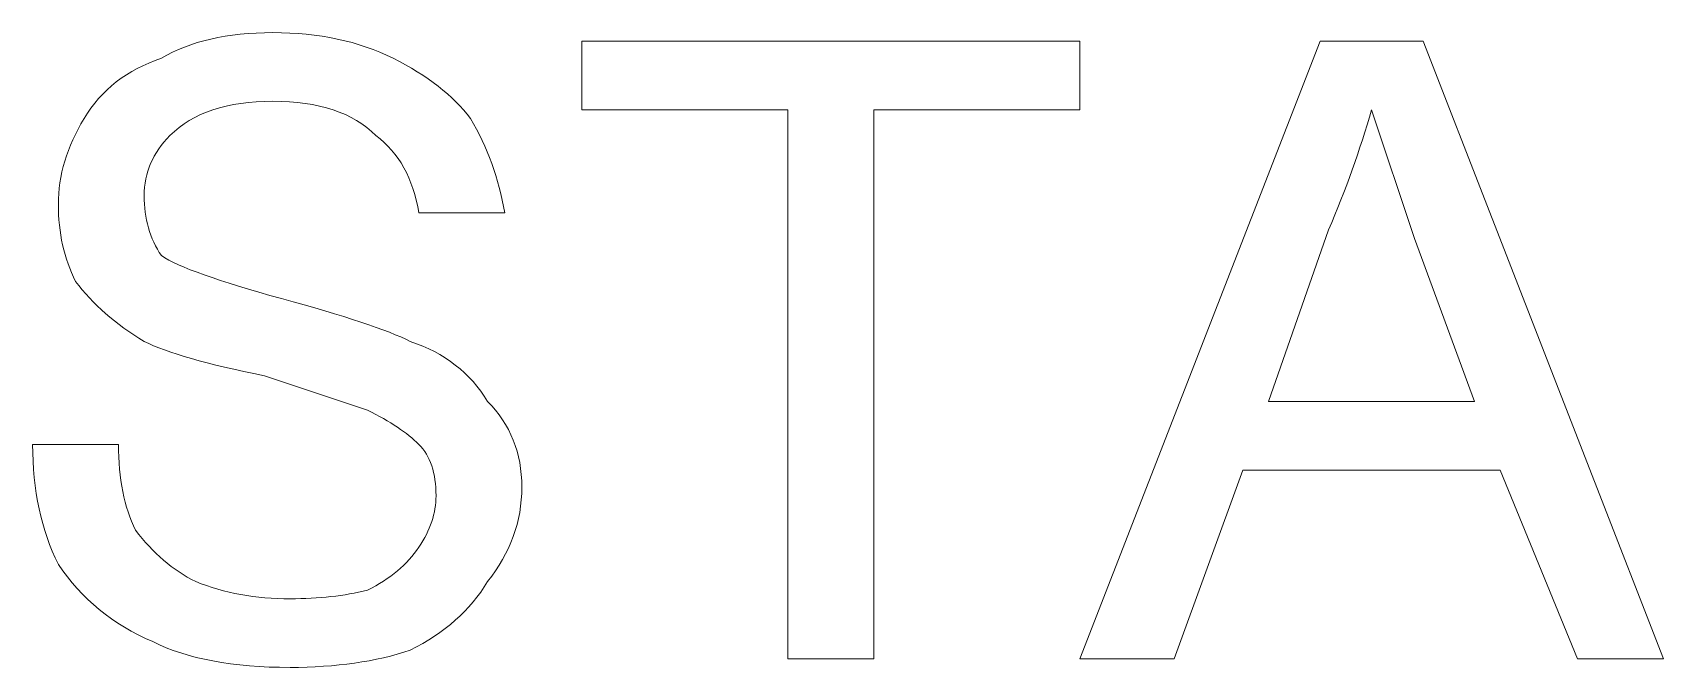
# Model space of a CAD drawing. Extents: x -194 to 239, y -574 to -265.
# Drawn here: x -87.427 to -85.758, y -317.623 to -316.973 of the extents above; entities that cross this region are included whole.
import ezdxf

# ---------------------------------------------------------------- set-up
doc = ezdxf.new("R2010")
doc.units = 0
doc.header["$LTSCALE"] = 0.5
doc.layers.add('VISIBLE', color=7, linetype='CONTINUOUS', lineweight=0)

msp = doc.modelspace()

# ---------------------------------------------------------------- linework, layer by layer
at = {"layer": 'VISIBLE', "color": 7, "lineweight": 5}
for p, q in [((-87.25159, -316.98095), (-87.24456, -316.9792)), ((-87.24456, -316.9792), (-87.23732, -316.97765)), ((-87.23732, -316.97765), (-87.22987, -316.97631)), ((-87.22987, -316.97631), (-87.22222, -316.97518)), ((-87.22222, -316.97518), (-87.21436, -316.97425)), ((-87.21436, -316.97425), (-87.20629, -316.97353)), ((-87.20629, -316.97353), (-87.19802, -316.97302)), ((-87.19802, -316.97302), (-87.18955, -316.97271)), ((-87.18955, -316.97271), (-87.18087, -316.97261)), ((-87.18087, -316.97261), (-87.17215, -316.97271)), ((-87.17215, -316.97271), (-87.16357, -316.97302)), ((-87.16357, -316.97302), (-87.15513, -316.97353)), ((-87.15513, -316.97353), (-87.14683, -316.97425)), ((-87.14683, -316.97425), (-87.13866, -316.97518)), ((-87.13866, -316.97518), (-87.13063, -316.97631)), ((-87.13063, -316.97631), (-87.12274, -316.97765)), ((-87.12274, -316.97765), (-87.11498, -316.9792)), ((-87.11498, -316.9792), (-87.10736, -316.98095)), ((-87.29507, -316.99896), (-87.28947, -316.99577)), ((-87.28947, -316.99577), (-87.28368, -316.99278)), ((-87.28368, -316.99278), (-87.27767, -316.99)), ((-87.27767, -316.99), (-87.27146, -316.98743)), ((-87.27146, -316.98743), (-87.26504, -316.98506)), ((-87.26504, -316.98506), (-87.25842, -316.9829)), ((-87.25842, -316.9829), (-87.25159, -316.98095)), ((-87.10736, -316.98095), (-87.09988, -316.9829)), ((-87.09988, -316.9829), (-87.09254, -316.98506)), ((-87.09254, -316.98506), (-87.08533, -316.98743)), ((-87.08533, -316.98743), (-87.07826, -316.99)), ((-87.07826, -316.99), (-87.07133, -316.99278)), ((-87.07133, -316.99278), (-87.06454, -316.99577)), ((-87.06454, -316.99577), (-87.05788, -316.99896)), ((-86.86461, -316.98139), (-86.3551, -316.98139)), ((-86.86461, -317.05167), (-86.86461, -316.98139)), ((-86.3551, -316.98139), (-86.3551, -317.05167)), ((-86.3551, -317.61389), (-86.10913, -316.98139)), ((-86.10913, -316.98139), (-86.00371, -316.98139)), ((-86.00371, -316.98139), (-85.75773, -317.61389)), ((-87.33089, -317.01584), (-87.32544, -317.01252)), ((-87.32544, -317.01252), (-87.31978, -317.00939)), ((-87.31978, -317.00939), (-87.31391, -317.00648)), ((-87.31391, -317.00648), (-87.30783, -317.00377)), ((-87.30783, -317.00377), (-87.30155, -317.00126)), ((-87.30155, -317.00126), (-87.29507, -316.99896)), ((-87.05788, -316.99896), (-87.05139, -317.00229)), ((-87.05139, -317.00229), (-87.04511, -317.00569)), ((-87.04511, -317.00569), (-87.03904, -317.00915)), ((-87.03904, -317.00915), (-87.03317, -317.01269)), ((-87.03317, -317.01269), (-87.02751, -317.01629)), ((-87.35066, -317.03122), (-87.34603, -317.02707)), ((-87.34603, -317.02707), (-87.34119, -317.02312)), ((-87.34119, -317.02312), (-87.33614, -317.01938)), ((-87.33614, -317.01938), (-87.33089, -317.01584)), ((-87.02751, -317.01629), (-87.02205, -317.01996)), ((-87.02205, -317.01996), (-87.0168, -317.0237)), ((-87.0168, -317.0237), (-87.01176, -317.02751)), ((-87.01176, -317.02751), (-87.00692, -317.03139)), ((-87.36713, -317.04989), (-87.36332, -317.04491)), ((-87.36332, -317.04491), (-87.35931, -317.04014)), ((-87.35931, -317.04014), (-87.35509, -317.03558)), ((-87.35509, -317.03558), (-87.35066, -317.03122)), ((-87.22136, -317.04632), (-87.22863, -317.04783)), ((-87.21381, -317.04508), (-87.22136, -317.04632)), ((-87.20599, -317.04412), (-87.21381, -317.04508)), ((-87.19789, -317.04343), (-87.20599, -317.04412)), ((-87.18951, -317.04302), (-87.19789, -317.04343)), ((-87.18087, -317.04288), (-87.18951, -317.04302)), ((-87.17222, -317.04302), (-87.18087, -317.04288)), ((-87.16385, -317.04343), (-87.17222, -317.04302)), ((-87.15575, -317.04412), (-87.16385, -317.04343)), ((-87.14792, -317.04508), (-87.15575, -317.04412)), ((-87.14037, -317.04632), (-87.14792, -317.04508)), ((-87.1331, -317.04783), (-87.14037, -317.04632)), ((-87.00692, -317.03139), (-87.00229, -317.03534)), ((-87.00229, -317.03534), (-86.99786, -317.03935)), ((-86.99786, -317.03935), (-86.99364, -317.04343)), ((-86.99364, -317.04343), (-86.98963, -317.04759)), ((-87.37732, -317.06594), (-87.37413, -317.06045)), ((-87.37413, -317.06045), (-87.37073, -317.05507)), ((-87.37073, -317.05507), (-87.36713, -317.04989)), ((-87.26652, -317.06265), (-87.27187, -317.06608)), ((-87.26089, -317.05949), (-87.26652, -317.06265)), ((-87.25499, -317.05661), (-87.26089, -317.05949)), ((-87.24881, -317.054), (-87.25499, -317.05661)), ((-87.24236, -317.05167), (-87.24881, -317.054)), ((-87.23563, -317.04961), (-87.24236, -317.05167)), ((-87.22863, -317.04783), (-87.23563, -317.04961)), ((-87.1261, -317.04961), (-87.1331, -317.04783)), ((-87.11937, -317.05167), (-87.1261, -317.04961)), ((-87.11292, -317.054), (-87.11937, -317.05167)), ((-87.10674, -317.05661), (-87.11292, -317.054)), ((-87.10084, -317.05949), (-87.10674, -317.05661)), ((-87.09521, -317.06265), (-87.10084, -317.05949)), ((-87.08986, -317.06608), (-87.09521, -317.06265)), ((-86.98963, -317.04759), (-86.98582, -317.05181)), ((-86.98582, -317.05181), (-86.98221, -317.0561)), ((-86.98221, -317.0561), (-86.97882, -317.06045)), ((-86.97882, -317.06045), (-86.97559, -317.06598)), ((-86.65378, -317.05167), (-86.86461, -317.05167)), ((-86.65378, -317.61389), (-86.65378, -317.05167)), ((-86.3551, -317.05167), (-86.56593, -317.05167)), ((-86.56593, -317.05167), (-86.56593, -317.61389)), ((-86.05865, -317.05936), (-86.06095, -317.06704)), ((-86.05642, -317.05167), (-86.05865, -317.05936)), ((-86.01249, -317.18344), (-86.05642, -317.05167)), ((-87.38566, -317.08242), (-87.38309, -317.07693)), ((-87.38309, -317.07693), (-87.38031, -317.07144)), ((-87.38031, -317.07144), (-87.37732, -317.06594)), ((-87.28628, -317.07802), (-87.28947, -317.08135)), ((-87.28175, -317.07377), (-87.28628, -317.07802)), ((-87.27695, -317.06979), (-87.28175, -317.07377)), ((-87.27187, -317.06608), (-87.27695, -317.06979)), ((-87.08478, -317.06979), (-87.08986, -317.06608)), ((-87.07998, -317.07377), (-87.08478, -317.06979)), ((-87.07545, -317.07802), (-87.07998, -317.07377)), ((-87.07116, -317.08142), (-87.07545, -317.07802)), ((-86.97559, -317.06598), (-86.9725, -317.07157)), ((-86.9725, -317.07157), (-86.96955, -317.07723)), ((-86.96955, -317.07723), (-86.96674, -317.08297)), ((-86.06331, -317.07473), (-86.06575, -317.08242)), ((-86.06095, -317.06704), (-86.06331, -317.07473)), ((-87.39215, -317.09889), (-87.39019, -317.0934)), ((-87.39019, -317.0934), (-87.38803, -317.08791)), ((-87.38803, -317.08791), (-87.38566, -317.08242)), ((-87.30018, -317.09535), (-87.30234, -317.09902)), ((-87.29781, -317.09175), (-87.30018, -317.09535)), ((-87.29524, -317.08822), (-87.29781, -317.09175)), ((-87.29246, -317.08475), (-87.29524, -317.08822)), ((-87.28947, -317.08135), (-87.29246, -317.08475)), ((-87.06708, -317.08502), (-87.07116, -317.08142)), ((-87.0632, -317.08883), (-87.06708, -317.08502)), ((-87.05953, -317.09285), (-87.0632, -317.08883)), ((-87.05606, -317.09707), (-87.05953, -317.09285)), ((-86.96674, -317.08297), (-86.96406, -317.08876)), ((-86.96406, -317.08876), (-86.96152, -317.09463)), ((-86.96152, -317.09463), (-86.95912, -317.10057)), ((-86.06826, -317.0901), (-86.07083, -317.09779)), ((-86.06575, -317.08242), (-86.06826, -317.0901)), ((-87.39678, -317.11536), (-87.39544, -317.10987)), ((-87.39544, -317.10987), (-87.3939, -317.10438)), ((-87.3939, -317.10438), (-87.39215, -317.09889)), ((-87.30759, -317.11045), (-87.30893, -317.1144)), ((-87.30605, -317.10657), (-87.30759, -317.11045)), ((-87.3043, -317.10277), (-87.30605, -317.10657)), ((-87.30234, -317.09902), (-87.3043, -317.10277)), ((-87.0528, -317.1015), (-87.05606, -317.09707)), ((-87.04975, -317.10613), (-87.0528, -317.1015)), ((-87.0469, -317.11097), (-87.04975, -317.10613)), ((-87.04426, -317.11601), (-87.0469, -317.11097)), ((-86.95912, -317.10057), (-86.95685, -317.10657)), ((-86.95685, -317.10657), (-86.95473, -317.11265)), ((-86.95473, -317.11265), (-86.95274, -317.11879)), ((-86.07618, -317.11316), (-86.07896, -317.12085)), ((-86.07347, -317.10548), (-86.07618, -317.11316)), ((-86.07083, -317.09779), (-86.07347, -317.10548)), ((-87.39956, -317.13183), (-87.39884, -317.12634)), ((-87.39884, -317.12634), (-87.39791, -317.12085)), ((-87.39791, -317.12085), (-87.39678, -317.11536)), ((-87.31171, -317.12665), (-87.31223, -317.13087)), ((-87.31099, -317.1225), (-87.31171, -317.12665)), ((-87.31006, -317.11841), (-87.31099, -317.1225)), ((-87.30893, -317.1144), (-87.31006, -317.11841)), ((-87.04182, -317.12126), (-87.04426, -317.11601)), ((-87.03959, -317.12672), (-87.04182, -317.12126)), ((-87.03756, -317.13238), (-87.03959, -317.12672)), ((-86.95274, -317.11879), (-86.95088, -317.125)), ((-86.95088, -317.125), (-86.94917, -317.13128)), ((-86.08181, -317.12854), (-86.08473, -317.13622)), ((-86.07896, -317.12085), (-86.08181, -317.12854)), ((-87.40049, -317.1483), (-87.40038, -317.14281)), ((-87.40038, -317.14281), (-87.40007, -317.13732)), ((-87.40007, -317.13732), (-87.39956, -317.13183)), ((-87.31253, -317.13516), (-87.31264, -317.13952)), ((-87.31264, -317.13952), (-87.31257, -317.14388)), ((-87.31257, -317.14388), (-87.31236, -317.14816)), ((-87.31223, -317.13087), (-87.31253, -317.13516)), ((-87.03575, -317.13825), (-87.03756, -317.13238)), ((-87.03413, -317.14432), (-87.03575, -317.13825)), ((-87.03273, -317.1506), (-87.03413, -317.14432)), ((-86.94917, -317.13128), (-86.94759, -317.13763)), ((-86.94759, -317.13763), (-86.94615, -317.14405)), ((-86.94615, -317.14405), (-86.94484, -317.15053)), ((-86.08771, -317.14391), (-86.09077, -317.1516)), ((-86.08473, -317.13622), (-86.08771, -317.14391)), ((-87.40042, -317.15376), (-87.40049, -317.1483)), ((-87.40021, -317.15915), (-87.40042, -317.15376)), ((-87.39987, -317.16446), (-87.40021, -317.15915)), ((-87.31236, -317.14816), (-87.31202, -317.15239)), ((-87.31202, -317.15239), (-87.31154, -317.15654)), ((-87.31154, -317.15654), (-87.31092, -317.16062)), ((-87.31092, -317.16062), (-87.31017, -317.16464)), ((-87.03153, -317.15709), (-87.03273, -317.1506)), ((-86.94368, -317.15709), (-87.03153, -317.15709)), ((-86.94484, -317.15053), (-86.94368, -317.15709)), ((-86.09389, -317.15928), (-86.09708, -317.16697)), ((-86.09077, -317.1516), (-86.09389, -317.15928)), ((-87.39939, -317.16971), (-87.39987, -317.16446)), ((-87.39877, -317.1749), (-87.39939, -317.16971)), ((-87.39801, -317.18001), (-87.39877, -317.1749)), ((-87.39712, -317.18505), (-87.39801, -317.18001)), ((-87.31017, -317.16464), (-87.30927, -317.16858)), ((-87.30927, -317.16858), (-87.30825, -317.17246)), ((-87.30825, -317.17246), (-87.30708, -317.17627)), ((-87.30708, -317.17627), (-87.30577, -317.18001)), ((-87.30577, -317.18001), (-87.30433, -317.18368)), ((-86.10034, -317.17466), (-86.16183, -317.35035)), ((-86.09708, -317.16697), (-86.10034, -317.17466)), ((-87.39609, -317.19003), (-87.39712, -317.18505)), ((-87.39493, -317.19494), (-87.39609, -317.19003)), ((-87.39362, -317.19978), (-87.39493, -317.19494)), ((-87.30433, -317.18368), (-87.30276, -317.18728)), ((-87.30276, -317.18728), (-87.30104, -317.19082)), ((-87.30104, -317.19082), (-87.29919, -317.19428)), ((-87.29919, -317.19428), (-87.2972, -317.19768)), ((-85.951, -317.35035), (-86.01249, -317.18344)), ((-87.39218, -317.20455), (-87.39362, -317.19978)), ((-87.3906, -317.20925), (-87.39218, -317.20455)), ((-87.38889, -317.21388), (-87.3906, -317.20925)), ((-87.2972, -317.19768), (-87.29507, -317.20101)), ((-87.29507, -317.20101), (-87.2915, -317.20324)), ((-87.2915, -317.20324), (-87.28738, -317.20554)), ((-87.28738, -317.20554), (-87.28271, -317.20791)), ((-87.28271, -317.20791), (-87.2775, -317.21034)), ((-87.2775, -317.21034), (-87.27173, -317.21285)), ((-87.27173, -317.21285), (-87.26542, -317.21542)), ((-87.38703, -317.21844), (-87.38889, -317.21388)), ((-87.38504, -317.22294), (-87.38703, -317.21844)), ((-87.38292, -317.22736), (-87.38504, -317.22294)), ((-87.37955, -317.23172), (-87.38292, -317.22736)), ((-87.26542, -317.21542), (-87.25856, -317.21807)), ((-87.25856, -317.21807), (-87.25114, -317.22078)), ((-87.25114, -317.22078), (-87.24318, -317.22356)), ((-87.24318, -317.22356), (-87.23467, -317.2264)), ((-87.23467, -317.2264), (-87.22561, -317.22932)), ((-87.22561, -317.22932), (-87.21601, -317.23231)), ((-87.37605, -317.23601), (-87.37955, -317.23172)), ((-87.37242, -317.24023), (-87.37605, -317.23601)), ((-87.36864, -317.24439), (-87.37242, -317.24023)), ((-87.36473, -317.24847), (-87.36864, -317.24439)), ((-87.21601, -317.23231), (-87.20585, -317.23536)), ((-87.20585, -317.23536), (-87.19514, -317.23848)), ((-87.19514, -317.23848), (-87.18389, -317.24167)), ((-87.18389, -317.24167), (-87.17208, -317.24493)), ((-87.17208, -317.24493), (-87.16024, -317.24819)), ((-87.36068, -317.25248), (-87.36473, -317.24847)), ((-87.35649, -317.25643), (-87.36068, -317.25248)), ((-87.35217, -317.26031), (-87.35649, -317.25643)), ((-87.34771, -317.26412), (-87.35217, -317.26031)), ((-87.16024, -317.24819), (-87.14888, -317.25139)), ((-87.14888, -317.25139), (-87.13801, -317.25451)), ((-87.13801, -317.25451), (-87.12761, -317.25756)), ((-87.12761, -317.25756), (-87.11769, -317.26055)), ((-87.11769, -317.26055), (-87.10825, -317.26346)), ((-87.10825, -317.26346), (-87.0993, -317.26631)), ((-87.34311, -317.26786), (-87.34771, -317.26412)), ((-87.33837, -317.27153), (-87.34311, -317.26786)), ((-87.3335, -317.27513), (-87.33837, -317.27153)), ((-87.32849, -317.27867), (-87.3335, -317.27513)), ((-87.32334, -317.28213), (-87.32849, -317.27867)), ((-87.0993, -317.26631), (-87.09082, -317.26909)), ((-87.09082, -317.26909), (-87.08283, -317.2718)), ((-87.08283, -317.2718), (-87.07531, -317.27445)), ((-87.07531, -317.27445), (-87.06828, -317.27702)), ((-87.06828, -317.27702), (-87.06172, -317.27952)), ((-87.06172, -317.27952), (-87.05565, -317.28196)), ((-87.31806, -317.28553), (-87.32334, -317.28213)), ((-87.31264, -317.28886), (-87.31806, -317.28553)), ((-87.30804, -317.29105), (-87.31264, -317.28886)), ((-87.30303, -317.29325), (-87.30804, -317.29105)), ((-87.29761, -317.29545), (-87.30303, -317.29325)), ((-87.29177, -317.29764), (-87.29761, -317.29545)), ((-87.05565, -317.28196), (-87.05006, -317.28433)), ((-87.05006, -317.28433), (-87.04494, -317.28663)), ((-87.04494, -317.28663), (-87.04031, -317.28886)), ((-87.04031, -317.28886), (-87.03382, -317.29116)), ((-87.03382, -317.29116), (-87.02754, -317.29366)), ((-87.02754, -317.29366), (-87.02147, -317.29637)), ((-87.02147, -317.29637), (-87.0156, -317.29929)), ((-87.28553, -317.29984), (-87.29177, -317.29764)), ((-87.27887, -317.30204), (-87.28553, -317.29984)), ((-87.2718, -317.30423), (-87.27887, -317.30204)), ((-87.26432, -317.30643), (-87.2718, -317.30423)), ((-87.25643, -317.30862), (-87.26432, -317.30643)), ((-87.24812, -317.31082), (-87.25643, -317.30862)), ((-87.23941, -317.31302), (-87.24812, -317.31082)), ((-87.23028, -317.31521), (-87.23941, -317.31302)), ((-87.0156, -317.29929), (-87.00994, -317.30241)), ((-87.00994, -317.30241), (-87.00448, -317.30574)), ((-87.00448, -317.30574), (-86.99923, -317.30928)), ((-86.99923, -317.30928), (-86.99419, -317.31302)), ((-86.99419, -317.31302), (-86.98935, -317.31696)), ((-87.22074, -317.31741), (-87.23028, -317.31521)), ((-87.21079, -317.3196), (-87.22074, -317.31741)), ((-87.20043, -317.3218), (-87.21079, -317.3196)), ((-87.18965, -317.324), (-87.20043, -317.3218)), ((-87.08423, -317.35914), (-87.18965, -317.324)), ((-86.98935, -317.31696), (-86.98472, -317.32111)), ((-86.98472, -317.32111), (-86.98029, -317.32547)), ((-86.98029, -317.32547), (-86.97607, -317.33004)), ((-86.97607, -317.33004), (-86.97206, -317.33481)), ((-86.97206, -317.33481), (-86.96825, -317.33978)), ((-86.96825, -317.33978), (-86.96464, -317.34496)), ((-86.96464, -317.34496), (-86.96125, -317.35035)), ((-87.07991, -317.36133), (-87.08423, -317.35914)), ((-87.07572, -317.36353), (-87.07991, -317.36133)), ((-87.07167, -317.36572), (-87.07572, -317.36353)), ((-86.96125, -317.35035), (-86.95699, -317.35481)), ((-86.95699, -317.35481), (-86.95301, -317.35941)), ((-86.95301, -317.35941), (-86.94931, -317.36415)), ((-86.16183, -317.35035), (-85.951, -317.35035)), ((-87.06776, -317.36792), (-87.07167, -317.36572)), ((-87.06399, -317.37012), (-87.06776, -317.36792)), ((-87.06035, -317.37231), (-87.06399, -317.37012)), ((-87.05685, -317.37451), (-87.06035, -317.37231)), ((-87.05349, -317.37671), (-87.05685, -317.37451)), ((-87.05026, -317.3789), (-87.05349, -317.37671)), ((-87.04717, -317.3811), (-87.05026, -317.3789)), ((-86.94931, -317.36415), (-86.94587, -317.36902)), ((-86.94587, -317.36902), (-86.94272, -317.37403)), ((-86.94272, -317.37403), (-86.93983, -317.37918)), ((-86.93983, -317.37918), (-86.93723, -317.38446)), ((-87.42674, -317.40299), (-87.42684, -317.39428)), ((-87.42684, -317.39428), (-87.33899, -317.39428)), ((-87.33899, -317.39428), (-87.33892, -317.4008)), ((-87.04422, -317.38329), (-87.04717, -317.3811)), ((-87.04141, -317.38549), (-87.04422, -317.38329)), ((-87.03873, -317.38769), (-87.04141, -317.38549)), ((-87.03619, -317.38988), (-87.03873, -317.38769)), ((-87.03379, -317.39208), (-87.03619, -317.38988)), ((-87.03153, -317.39428), (-87.03379, -317.39208)), ((-87.0294, -317.39654), (-87.03153, -317.39428)), ((-87.02741, -317.39894), (-87.0294, -317.39654)), ((-86.93723, -317.38446), (-86.93489, -317.38988)), ((-86.93489, -317.38988), (-86.93283, -317.39544)), ((-86.93283, -317.39544), (-86.93105, -317.40114)), ((-87.42643, -317.41157), (-87.42674, -317.40299)), ((-87.42591, -317.42001), (-87.42643, -317.41157)), ((-87.33892, -317.4008), (-87.33872, -317.40718)), ((-87.33872, -317.40718), (-87.33837, -317.41342)), ((-87.33837, -317.41342), (-87.33789, -317.41953)), ((-87.02555, -317.40148), (-87.02741, -317.39894)), ((-87.02384, -317.40416), (-87.02555, -317.40148)), ((-87.02226, -317.40697), (-87.02384, -317.40416)), ((-87.02082, -317.40992), (-87.02226, -317.40697)), ((-87.01952, -317.41301), (-87.02082, -317.40992)), ((-87.01835, -317.41624), (-87.01952, -317.41301)), ((-86.93105, -317.40114), (-86.92954, -317.40697)), ((-86.92954, -317.40697), (-86.9283, -317.41294)), ((-86.9283, -317.41294), (-86.92734, -317.41905)), ((-87.42519, -317.42832), (-87.42591, -317.42001)), ((-87.42427, -317.43648), (-87.42519, -317.42832)), ((-87.33789, -317.41953), (-87.33728, -317.4255)), ((-87.33728, -317.4255), (-87.33652, -317.43134)), ((-87.01732, -317.4196), (-87.01835, -317.41624)), ((-87.01643, -317.4231), (-87.01732, -317.4196)), ((-87.01567, -317.42674), (-87.01643, -317.4231)), ((-87.01505, -317.43051), (-87.01567, -317.42674)), ((-86.92734, -317.41905), (-86.92666, -317.4253)), ((-86.92666, -317.4253), (-86.92625, -317.43168)), ((-86.18819, -317.42063), (-86.25847, -317.61389)), ((-85.92464, -317.42063), (-86.18819, -317.42063)), ((-85.84558, -317.61389), (-85.92464, -317.42063)), ((-87.42313, -317.44451), (-87.42427, -317.43648)), ((-87.4218, -317.45241), (-87.42313, -317.44451)), ((-87.33652, -317.43134), (-87.33563, -317.43703)), ((-87.33563, -317.43703), (-87.3346, -317.44259)), ((-87.3346, -317.44259), (-87.33343, -317.44801)), ((-87.01457, -317.43442), (-87.01505, -317.43051)), ((-87.01423, -317.43847), (-87.01457, -317.43442)), ((-87.01402, -317.44266), (-87.01423, -317.43847)), ((-87.01396, -317.44698), (-87.01402, -317.44266)), ((-87.01402, -317.45028), (-87.01396, -317.44698)), ((-86.92625, -317.44475), (-86.92666, -317.45124)), ((-86.92625, -317.43168), (-86.92611, -317.4382)), ((-86.92611, -317.4382), (-86.92625, -317.44475)), ((-87.42025, -317.46016), (-87.4218, -317.45241)), ((-87.4185, -317.46778), (-87.42025, -317.46016)), ((-87.33343, -317.44801), (-87.33213, -317.4533)), ((-87.33213, -317.4533), (-87.33069, -317.45845)), ((-87.33069, -317.45845), (-87.32911, -317.46346)), ((-87.32911, -317.46346), (-87.32739, -317.46833)), ((-87.01643, -317.46675), (-87.01567, -317.46346)), ((-87.01567, -317.46346), (-87.01505, -317.46016)), ((-87.01505, -317.46016), (-87.01457, -317.45687)), ((-87.01457, -317.45687), (-87.01423, -317.45357)), ((-87.01423, -317.45357), (-87.01402, -317.45028)), ((-86.92734, -317.45766), (-86.9283, -317.464)), ((-86.92666, -317.45124), (-86.92734, -317.45766)), ((-87.41655, -317.47526), (-87.4185, -317.46778)), ((-87.41438, -317.4826), (-87.41655, -317.47526)), ((-87.32739, -317.46833), (-87.32554, -317.47306)), ((-87.32554, -317.47306), (-87.32355, -317.47766)), ((-87.32355, -317.47766), (-87.32142, -317.48212)), ((-87.02226, -317.48322), (-87.02082, -317.47993)), ((-87.02082, -317.47993), (-87.01952, -317.47663)), ((-87.01952, -317.47663), (-87.01835, -317.47334)), ((-87.01835, -317.47334), (-87.01732, -317.47004)), ((-87.01732, -317.47004), (-87.01643, -317.46675)), ((-86.93105, -317.4765), (-86.93283, -317.48264)), ((-86.92954, -317.47028), (-86.93105, -317.4765)), ((-86.9283, -317.464), (-86.92954, -317.47028)), ((-87.41202, -317.48981), (-87.41438, -317.4826)), ((-87.40944, -317.49688), (-87.41202, -317.48981)), ((-87.40666, -317.50381), (-87.40944, -317.49688)), ((-87.32142, -317.48212), (-87.31809, -317.48645)), ((-87.31809, -317.48645), (-87.3147, -317.49063)), ((-87.3147, -317.49063), (-87.31123, -317.49468)), ((-87.31123, -317.49468), (-87.3077, -317.49859)), ((-87.03153, -317.49969), (-87.0294, -317.4964)), ((-87.0294, -317.4964), (-87.02741, -317.4931)), ((-87.02741, -317.4931), (-87.02555, -317.48981)), ((-87.02555, -317.48981), (-87.02384, -317.48652)), ((-87.02384, -317.48652), (-87.02226, -317.48322)), ((-86.93723, -317.49472), (-86.93983, -317.50065)), ((-86.93489, -317.48871), (-86.93723, -317.49472)), ((-86.93283, -317.48264), (-86.93489, -317.48871)), ((-87.40368, -317.5106), (-87.40666, -317.50381)), ((-87.40049, -317.51726), (-87.40368, -317.5106)), ((-87.3077, -317.49859), (-87.30409, -317.50237)), ((-87.30409, -317.50237), (-87.30042, -317.50601)), ((-87.30042, -317.50601), (-87.29668, -317.50951)), ((-87.29668, -317.50951), (-87.29287, -317.51287)), ((-87.29287, -317.51287), (-87.28899, -317.5161)), ((-87.04422, -317.51531), (-87.04141, -317.51232)), ((-87.04141, -317.51232), (-87.03873, -317.50927)), ((-87.03873, -317.50927), (-87.03619, -317.50614)), ((-87.03619, -317.50614), (-87.03379, -317.50295)), ((-87.03379, -317.50295), (-87.03153, -317.49969)), ((-86.94587, -317.51232), (-86.94931, -317.51805)), ((-86.94272, -317.50652), (-86.94587, -317.51232)), ((-86.93983, -317.50065), (-86.94272, -317.50652)), ((-87.39599, -317.52375), (-87.40049, -317.51726)), ((-87.39129, -317.53003), (-87.39599, -317.52375)), ((-87.38638, -317.5361), (-87.39129, -317.53003)), ((-87.28899, -317.5161), (-87.28505, -317.51918)), ((-87.28505, -317.51918), (-87.28103, -317.52213)), ((-87.28103, -317.52213), (-87.27695, -317.52495)), ((-87.27695, -317.52495), (-87.2728, -317.52763)), ((-87.2728, -317.52763), (-87.26858, -317.53016)), ((-87.26858, -317.53016), (-87.26429, -317.53257)), ((-87.06399, -317.53178), (-87.06035, -317.5292)), ((-87.06035, -317.5292), (-87.05685, -317.52656)), ((-87.05685, -317.52656), (-87.05349, -317.52385)), ((-87.05349, -317.52385), (-87.05026, -317.52107)), ((-87.05026, -317.52107), (-87.04717, -317.51822)), ((-87.04717, -317.51822), (-87.04422, -317.51531)), ((-86.95699, -317.52931), (-86.96125, -317.53483)), ((-86.95301, -317.52371), (-86.95699, -317.52931)), ((-86.94931, -317.51805), (-86.95301, -317.52371)), ((-87.38127, -317.54197), (-87.38638, -317.5361)), ((-87.37595, -317.54763), (-87.38127, -317.54197)), ((-87.26429, -317.53257), (-87.25993, -317.53483)), ((-87.25993, -317.53483), (-87.2544, -317.53696)), ((-87.2544, -317.53696), (-87.24881, -317.53895)), ((-87.24881, -317.53895), (-87.24315, -317.5408)), ((-87.24315, -317.5408), (-87.23742, -317.54252)), ((-87.23742, -317.54252), (-87.23162, -317.5441)), ((-87.23162, -317.5441), (-87.22575, -317.54554)), ((-87.22575, -317.54554), (-87.21981, -317.54684)), ((-87.21981, -317.54684), (-87.21381, -317.54801)), ((-87.10235, -317.54746), (-87.09772, -317.5466)), ((-87.09772, -317.5466), (-87.09316, -317.54568)), ((-87.09316, -317.54568), (-87.08866, -317.54468)), ((-87.08866, -317.54468), (-87.08423, -317.54362)), ((-87.08423, -317.54362), (-87.07991, -317.54139)), ((-87.07991, -317.54139), (-87.07572, -317.53909)), ((-87.07572, -317.53909), (-87.07167, -317.53672)), ((-87.07167, -317.53672), (-87.06776, -317.53428)), ((-87.06776, -317.53428), (-87.06399, -317.53178)), ((-86.96825, -317.54554), (-86.97206, -317.55069)), ((-86.96464, -317.54025), (-86.96825, -317.54554)), ((-86.96125, -317.53483), (-86.96464, -317.54025)), ((-87.37043, -317.55309), (-87.37595, -317.54763)), ((-87.36469, -317.55834), (-87.37043, -317.55309)), ((-87.35876, -317.56338), (-87.36469, -317.55834)), ((-87.35262, -317.56822), (-87.35876, -317.56338)), ((-87.21381, -317.54801), (-87.20774, -317.54904)), ((-87.20774, -317.54904), (-87.20159, -317.54993)), ((-87.20159, -317.54993), (-87.19538, -317.55069)), ((-87.19538, -317.55069), (-87.1891, -317.5513)), ((-87.1891, -317.5513), (-87.18275, -317.55178)), ((-87.18275, -317.55178), (-87.17634, -317.55213)), ((-87.17634, -317.55213), (-87.16985, -317.55233)), ((-87.16985, -317.55233), (-87.1633, -317.5524)), ((-87.1633, -317.5524), (-87.15784, -317.55237)), ((-87.15784, -317.55237), (-87.15245, -317.55226)), ((-87.15245, -317.55226), (-87.14713, -317.55209)), ((-87.14713, -317.55209), (-87.14188, -317.55185)), ((-87.14188, -317.55185), (-87.1367, -317.55154)), ((-87.1367, -317.55154), (-87.13159, -317.55117)), ((-87.13159, -317.55117), (-87.12655, -317.55072)), ((-87.12655, -317.55072), (-87.12157, -317.5502)), ((-87.12157, -317.5502), (-87.11666, -317.54962)), ((-87.11666, -317.54962), (-87.11182, -317.54897)), ((-87.11182, -317.54897), (-87.10705, -317.54825)), ((-87.10705, -317.54825), (-87.10235, -317.54746)), ((-86.98029, -317.56057), (-86.98472, -317.5653)), ((-86.97607, -317.5557), (-86.98029, -317.56057)), ((-86.97206, -317.55069), (-86.97607, -317.5557)), ((-87.34627, -317.57285), (-87.35262, -317.56822)), ((-87.33971, -317.57728), (-87.34627, -317.57285)), ((-87.33295, -317.5815), (-87.33971, -317.57728)), ((-86.99923, -317.57869), (-87.00448, -317.58287)), ((-86.99419, -317.57436), (-86.99923, -317.57869)), ((-86.98935, -317.5699), (-86.99419, -317.57436)), ((-86.98472, -317.5653), (-86.98935, -317.5699)), ((-87.32599, -317.58552), (-87.33295, -317.5815)), ((-87.31881, -317.58932), (-87.32599, -317.58552)), ((-87.31144, -317.59293), (-87.31881, -317.58932)), ((-87.30385, -317.59632), (-87.31144, -317.59293)), ((-87.29713, -317.59952), (-87.30385, -317.59632)), ((-87.02147, -317.59461), (-87.02754, -317.59825)), ((-87.0156, -317.59083), (-87.02147, -317.59461)), ((-87.00994, -317.58692), (-87.0156, -317.59083)), ((-87.00448, -317.58287), (-87.00994, -317.58692)), ((-87.29013, -317.6025), (-87.29713, -317.59952)), ((-87.28285, -317.60528), (-87.29013, -317.6025)), ((-87.2753, -317.60785), (-87.28285, -317.60528)), ((-87.26748, -317.61022), (-87.2753, -317.60785)), ((-87.25938, -317.61238), (-87.26748, -317.61022)), ((-87.25101, -317.61434), (-87.25938, -317.61238)), ((-87.06776, -317.6128), (-87.07497, -317.61437)), ((-87.06069, -317.61108), (-87.06776, -317.6128)), ((-87.05376, -317.60923), (-87.06069, -317.61108)), ((-87.04697, -317.60724), (-87.05376, -317.60923)), ((-87.04031, -317.60511), (-87.04697, -317.60724)), ((-87.03382, -317.60175), (-87.04031, -317.60511)), ((-87.02754, -317.59825), (-87.03382, -317.60175)), ((-86.56593, -317.61389), (-86.65378, -317.61389)), ((-86.25847, -317.61389), (-86.3551, -317.61389)), ((-85.75773, -317.61389), (-85.84558, -317.61389)), ((-87.24236, -317.61609), (-87.25101, -317.61434)), ((-87.23344, -317.61763), (-87.24236, -317.61609)), ((-87.22424, -317.61897), (-87.23344, -317.61763)), ((-87.21477, -317.62011), (-87.22424, -317.61897)), ((-87.20502, -317.62103), (-87.21477, -317.62011)), ((-87.195, -317.62175), (-87.20502, -317.62103)), ((-87.18471, -317.62227), (-87.195, -317.62175)), ((-87.17414, -317.62258), (-87.18471, -317.62227)), ((-87.1633, -317.62268), (-87.17414, -317.62258)), ((-87.15458, -317.62261), (-87.1633, -317.62268)), ((-87.146, -317.6224), (-87.15458, -317.62261)), ((-87.13756, -317.62206), (-87.146, -317.6224)), ((-87.12926, -317.62158), (-87.13756, -317.62206)), ((-87.12109, -317.62096), (-87.12926, -317.62158)), ((-87.11306, -317.62021), (-87.12109, -317.62096)), ((-87.10517, -317.61932), (-87.11306, -317.62021)), ((-87.09741, -317.61829), (-87.10517, -317.61932)), ((-87.08979, -317.61712), (-87.09741, -317.61829)), ((-87.08231, -317.61582), (-87.08979, -317.61712)), ((-87.07497, -317.61437), (-87.08231, -317.61582))]:
    msp.add_line(p, q, dxfattribs=at)

doc.saveas('drawing.dxf')
